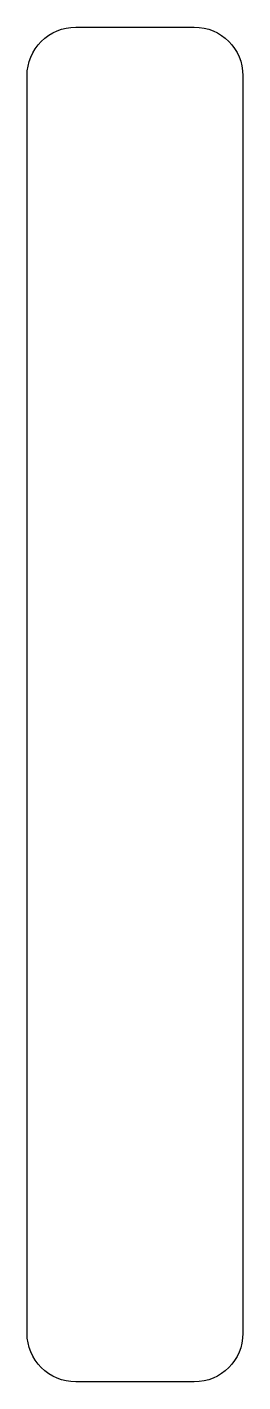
# Model space of a CAD drawing. Header units: millimetres. Extents: x 66 to 146, y 157 to 656.
import ezdxf

# ---------------------------------------------------------------- set-up
doc = ezdxf.new("R2010")
doc.units = ezdxf.units.MM
doc.layers.add('Layer_1', color=7, linetype='CONTINUOUS')

msp = doc.modelspace()

# ---------------------------------------------------------------- linework, layer by layer
at = {"layer": 'Layer_1', "color": 5}
for points in [[(84.389887, 656.38509), (128.158316, 656.38509)], [(66.461075, 174.687862), (66.461075, 638.456278)], [(146.087128, 638.456278), (146.087128, 174.687862)], [(128.158316, 156.75905), (84.389887, 156.75905)]]:
    msp.add_lwpolyline(points, dxfattribs=at)
msp.add_lwpolyline([(84.389887, 656.38509)], close=True, dxfattribs=at)
for points in [[(71.712302, 651.133863), (75.074607, 654.496167), (79.63487, 656.38509), (84.389887, 656.38509)], [(128.158316, 656.38509), (138.060125, 656.38509), (146.087128, 648.358087), (146.087128, 638.456278)], [(66.461075, 638.456278), (66.461075, 643.211295), (68.349998, 647.771558), (71.712302, 651.133863)], [(71.712302, 162.010277), (68.349998, 165.372582), (66.461075, 169.932845), (66.461075, 174.687862)], [(146.087128, 174.687862), (146.087128, 164.786053), (138.060125, 156.75905), (128.158316, 156.75905)], [(84.389887, 156.75905), (79.63487, 156.75905), (75.074607, 158.647973), (71.712302, 162.010277)]]:
    msp.add_open_spline(points, degree=3, dxfattribs=at)

doc.saveas('drawing.dxf')
